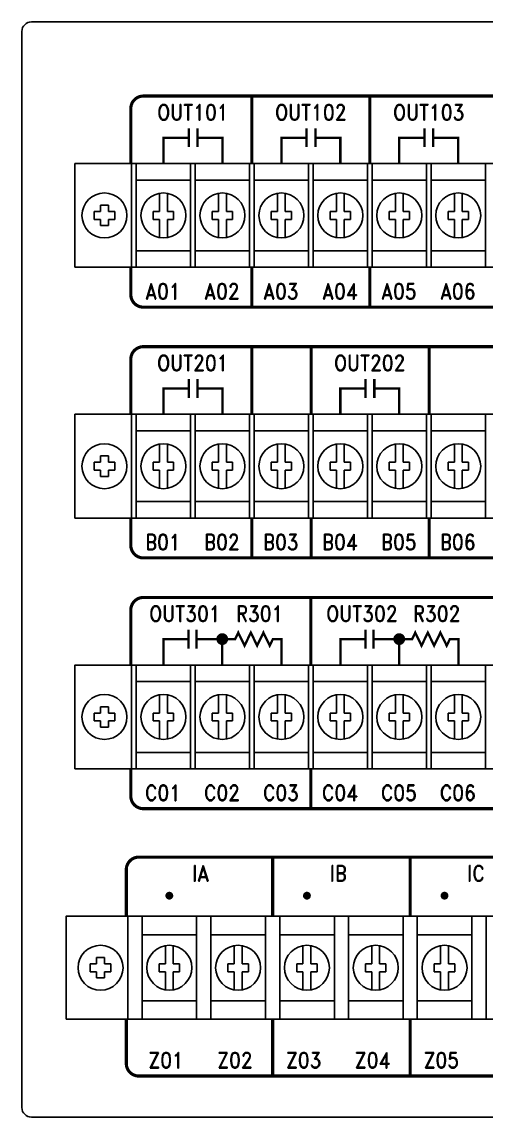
# Model space of a CAD drawing. Extents: x 3.1 to 20.4, y 4.9 to 12.2.
# Drawn here: x 3.13 to 6.08, y 5.27 to 12.23 of the extents above; entities that cross this region are included whole.
import ezdxf
from ezdxf.enums import TextEntityAlignment as Align

# ---------------------------------------------------------------- set-up
doc = ezdxf.new("R2010")
doc.units = 0
doc.header["$MEASUREMENT"] = 0
doc.layers.get('0').update_dxf_attribs({"linetype": 'CONTINUOUS'})
doc.styles.add('ROMAND', font='ROMAND', dxfattribs={"width": 0.875})

msp = doc.modelspace()

# ---------------------------------------------------------------- linework, layer by layer
for p, q in [((20.315, 12.233), (3.185, 12.233)), ((3.125, 12.173), (3.125, 5.327)), ((3.8225, 10.672), (3.8225, 11.332)), ((3.8525, 10.672), (3.8525, 11.332)), ((4.1975, 10.672), (4.1975, 11.332)), ((4.2275, 10.672), (4.2275, 11.332)), ((4.5725, 10.672), (4.5725, 11.332)), ((4.6025, 10.672), (4.6025, 11.332)), ((4.9475, 10.672), (4.9475, 11.332)), ((4.9775, 10.672), (4.9775, 11.332)), ((5.3225, 10.672), (5.3225, 11.332)), ((5.3525, 10.672), (5.3525, 11.332)), ((5.6975, 10.672), (5.6975, 11.332)), ((5.7275, 10.672), (5.7275, 11.332)), ((6.0725, 10.672), (6.0725, 11.332)), ((3.8525, 11.227), (4.1975, 11.227)), ((4.2275, 11.227), (4.5725, 11.227)), ((4.6025, 11.227), (4.9475, 11.227)), ((4.9775, 11.227), (5.3225, 11.227)), ((5.3525, 11.227), (5.6975, 11.227)), ((5.7275, 11.227), (6.0725, 11.227)), ((3.8525, 10.777), (4.1975, 10.777)), ((4.2275, 10.777), (4.5725, 10.777)), ((4.6025, 10.777), (4.9475, 10.777)), ((4.9775, 10.777), (5.3225, 10.777)), ((5.3525, 10.777), (5.6975, 10.777)), ((5.7275, 10.777), (6.0725, 10.777)), ((3.8225, 9.077), (3.8225, 9.737)), ((3.8525, 9.077), (3.8525, 9.737)), ((4.1975, 9.077), (4.1975, 9.737)), ((4.2275, 9.077), (4.2275, 9.737)), ((4.5725, 9.077), (4.5725, 9.737)), ((4.6025, 9.077), (4.6025, 9.737)), ((4.9475, 9.077), (4.9475, 9.737)), ((4.9775, 9.077), (4.9775, 9.737)), ((5.3225, 9.077), (5.3225, 9.737)), ((5.3525, 9.077), (5.3525, 9.737)), ((5.6975, 9.077), (5.6975, 9.737)), ((5.7275, 9.077), (5.7275, 9.737)), ((6.0725, 9.077), (6.0725, 9.737)), ((3.8525, 9.632), (4.1975, 9.632)), ((4.2275, 9.632), (4.5725, 9.632)), ((4.6025, 9.632), (4.9475, 9.632)), ((4.9775, 9.632), (5.3225, 9.632)), ((5.3525, 9.632), (5.6975, 9.632)), ((5.7275, 9.632), (6.0725, 9.632)), ((3.8525, 9.182), (4.1975, 9.182)), ((4.2275, 9.182), (4.5725, 9.182)), ((4.6025, 9.182), (4.9475, 9.182)), ((4.9775, 9.182), (5.3225, 9.182)), ((5.3525, 9.182), (5.6975, 9.182)), ((5.7275, 9.182), (6.0725, 9.182)), ((3.8225, 7.482), (3.8225, 8.142)), ((3.8525, 7.482), (3.8525, 8.142)), ((4.1975, 7.482), (4.1975, 8.142)), ((4.2275, 7.482), (4.2275, 8.142)), ((4.5725, 7.482), (4.5725, 8.142)), ((4.6025, 7.482), (4.6025, 8.142)), ((4.9475, 7.482), (4.9475, 8.142)), ((4.9775, 7.482), (4.9775, 8.142)), ((5.3225, 7.482), (5.3225, 8.142)), ((5.3525, 7.482), (5.3525, 8.142)), ((5.6975, 7.482), (5.6975, 8.142)), ((5.7275, 7.482), (5.7275, 8.142)), ((6.0725, 7.482), (6.0725, 8.142)), ((3.8525, 8.037), (4.1975, 8.037)), ((4.2275, 8.037), (4.5725, 8.037)), ((4.6025, 8.037), (4.9475, 8.037)), ((4.9775, 8.037), (5.3225, 8.037)), ((5.3525, 8.037), (5.6975, 8.037)), ((5.7275, 8.037), (6.0725, 8.037)), ((3.8525, 7.587), (4.1975, 7.587)), ((4.2275, 7.587), (4.5725, 7.587)), ((4.6025, 7.587), (4.9475, 7.587)), ((4.9775, 7.587), (5.3225, 7.587)), ((5.3525, 7.587), (5.6975, 7.587)), ((5.7275, 7.587), (6.0725, 7.587)), ((3.8918, 6.427), (4.2368, 6.427)), ((4.3288, 6.427), (4.6738, 6.427)), ((4.7663, 6.427), (5.1113, 6.427)), ((5.2038, 6.427), (5.5488, 6.427)), ((5.6413, 6.427), (5.9863, 6.427)), ((3.8918, 6.007), (4.2368, 6.007)), ((4.3288, 6.007), (4.6738, 6.007)), ((4.7663, 6.007), (5.1113, 6.007)), ((5.2038, 6.007), (5.5488, 6.007)), ((5.6413, 6.007), (5.9863, 6.007)), ((20.315, 5.267), (3.185, 5.267))]:
    msp.add_line(p, q)
at = {"linetype": 'CONTINUOUS'}
for p, q in [((4, 11.1428), (4, 11.027)), ((4.05, 11.1428), (4.05, 11.027)), ((4.375, 11.1428), (4.375, 11.027)), ((4.425, 11.1428), (4.425, 11.027)), ((4.75, 11.1428), (4.75, 11.027)), ((4.8, 11.1428), (4.8, 11.027)), ((5.125, 11.1428), (5.125, 11.027)), ((5.175, 11.1428), (5.175, 11.027)), ((5.5, 11.1428), (5.5, 11.027)), ((5.55, 11.1428), (5.55, 11.027)), ((5.875, 11.1428), (5.875, 11.027)), ((5.925, 11.1428), (5.925, 11.027)), ((3.585, 10.977), (3.585, 11.027)), ((3.585, 11.027), (3.625, 11.027)), ((3.625, 11.067), (3.625, 11.027)), ((3.625, 11.067), (3.675, 11.067)), ((3.675, 11.067), (3.675, 11.027)), ((3.675, 11.027), (3.715, 11.027)), ((3.715, 10.977), (3.715, 11.027)), ((3.96, 10.977), (3.96, 11.027)), ((3.96, 11.027), (4, 11.027)), ((4.05, 11.027), (4.09, 11.027)), ((4.09, 10.977), (4.09, 11.027)), ((4.335, 10.977), (4.335, 11.027)), ((4.335, 11.027), (4.375, 11.027)), ((4.425, 11.027), (4.465, 11.027)), ((4.465, 10.977), (4.465, 11.027)), ((4.71, 10.977), (4.71, 11.027)), ((4.71, 11.027), (4.75, 11.027)), ((4.8, 11.027), (4.84, 11.027)), ((4.84, 10.977), (4.84, 11.027)), ((5.085, 11.027), (5.125, 11.027)), ((5.085, 10.977), (5.085, 11.027)), ((5.175, 11.027), (5.215, 11.027)), ((5.215, 10.977), (5.215, 11.027)), ((5.46, 10.977), (5.46, 11.027)), ((5.46, 11.027), (5.5, 11.027)), ((5.55, 11.027), (5.59, 11.027)), ((5.59, 10.977), (5.59, 11.027)), ((5.835, 10.977), (5.835, 11.027)), ((5.835, 11.027), (5.875, 11.027)), ((5.925, 11.027), (5.965, 11.027)), ((5.965, 10.977), (5.965, 11.027)), ((3.585, 10.977), (3.625, 10.977)), ((3.625, 10.977), (3.625, 10.937)), ((3.625, 10.937), (3.675, 10.937)), ((3.675, 10.977), (3.715, 10.977)), ((3.675, 10.977), (3.675, 10.937)), ((3.96, 10.977), (4, 10.977)), ((4, 10.977), (4, 10.8612)), ((4.05, 10.977), (4.05, 10.8612)), ((4.05, 10.977), (4.09, 10.977)), ((4.335, 10.977), (4.375, 10.977)), ((4.375, 10.977), (4.375, 10.8612)), ((4.425, 10.977), (4.425, 10.8612)), ((4.425, 10.977), (4.465, 10.977)), ((4.71, 10.977), (4.75, 10.977)), ((4.75, 10.977), (4.75, 10.8612)), ((4.8, 10.977), (4.8, 10.8612)), ((4.8, 10.977), (4.84, 10.977)), ((5.085, 10.977), (5.125, 10.977)), ((5.125, 10.977), (5.125, 10.8612)), ((5.175, 10.977), (5.175, 10.8612)), ((5.175, 10.977), (5.215, 10.977)), ((5.46, 10.977), (5.5, 10.977)), ((5.5, 10.977), (5.5, 10.8612)), ((5.55, 10.977), (5.55, 10.8612)), ((5.55, 10.977), (5.59, 10.977)), ((5.835, 10.977), (5.875, 10.977)), ((5.875, 10.977), (5.875, 10.8612)), ((5.925, 10.977), (5.925, 10.8612)), ((5.925, 10.977), (5.965, 10.977)), ((4, 9.5478), (4, 9.432)), ((4.05, 9.5478), (4.05, 9.432)), ((4.375, 9.5478), (4.375, 9.432)), ((4.425, 9.5478), (4.425, 9.432)), ((4.75, 9.5478), (4.75, 9.432)), ((4.8, 9.5478), (4.8, 9.432)), ((5.125, 9.5478), (5.125, 9.432)), ((5.175, 9.5478), (5.175, 9.432)), ((5.5, 9.5478), (5.5, 9.432)), ((5.55, 9.5478), (5.55, 9.432)), ((5.875, 9.5478), (5.875, 9.432)), ((5.925, 9.5478), (5.925, 9.432)), ((3.585, 9.382), (3.585, 9.432)), ((3.585, 9.432), (3.625, 9.432)), ((3.625, 9.472), (3.625, 9.432)), ((3.625, 9.472), (3.675, 9.472)), ((3.675, 9.472), (3.675, 9.432)), ((3.675, 9.432), (3.715, 9.432)), ((3.715, 9.382), (3.715, 9.432)), ((3.96, 9.382), (3.96, 9.432)), ((3.96, 9.432), (4, 9.432)), ((4.05, 9.432), (4.09, 9.432)), ((4.09, 9.382), (4.09, 9.432)), ((4.335, 9.382), (4.335, 9.432)), ((4.335, 9.432), (4.375, 9.432)), ((4.425, 9.432), (4.465, 9.432)), ((4.465, 9.382), (4.465, 9.432)), ((4.71, 9.382), (4.71, 9.432)), ((4.71, 9.432), (4.75, 9.432)), ((4.8, 9.432), (4.84, 9.432)), ((4.84, 9.382), (4.84, 9.432)), ((5.085, 9.382), (5.085, 9.432)), ((5.085, 9.432), (5.125, 9.432)), ((5.175, 9.432), (5.215, 9.432)), ((5.215, 9.382), (5.215, 9.432)), ((5.46, 9.382), (5.46, 9.432)), ((5.46, 9.432), (5.5, 9.432)), ((5.55, 9.432), (5.59, 9.432)), ((5.59, 9.382), (5.59, 9.432)), ((5.835, 9.432), (5.875, 9.432)), ((5.835, 9.382), (5.835, 9.432)), ((5.925, 9.432), (5.965, 9.432)), ((5.965, 9.382), (5.965, 9.432)), ((3.585, 9.382), (3.625, 9.382)), ((3.625, 9.382), (3.625, 9.342)), ((3.625, 9.342), (3.675, 9.342)), ((3.675, 9.382), (3.715, 9.382)), ((3.675, 9.382), (3.675, 9.342)), ((3.96, 9.382), (4, 9.382)), ((4, 9.382), (4, 9.2662)), ((4.05, 9.382), (4.05, 9.2662)), ((4.05, 9.382), (4.09, 9.382)), ((4.335, 9.382), (4.375, 9.382)), ((4.375, 9.382), (4.375, 9.2662)), ((4.425, 9.382), (4.425, 9.2662)), ((4.425, 9.382), (4.465, 9.382)), ((4.71, 9.382), (4.75, 9.382)), ((4.75, 9.382), (4.75, 9.2662)), ((4.8, 9.382), (4.8, 9.2662)), ((4.8, 9.382), (4.84, 9.382)), ((5.085, 9.382), (5.125, 9.382)), ((5.125, 9.382), (5.125, 9.2662)), ((5.175, 9.382), (5.175, 9.2662)), ((5.175, 9.382), (5.215, 9.382)), ((5.46, 9.382), (5.5, 9.382)), ((5.5, 9.382), (5.5, 9.2662)), ((5.55, 9.382), (5.55, 9.2662)), ((5.55, 9.382), (5.59, 9.382)), ((5.835, 9.382), (5.875, 9.382)), ((5.875, 9.382), (5.875, 9.2662)), ((5.925, 9.382), (5.925, 9.2662)), ((5.925, 9.382), (5.965, 9.382)), ((4, 7.9528), (4, 7.837)), ((4.05, 7.9528), (4.05, 7.837)), ((4.375, 7.9528), (4.375, 7.837)), ((4.425, 7.9528), (4.425, 7.837)), ((4.75, 7.9528), (4.75, 7.837)), ((4.8, 7.9528), (4.8, 7.837)), ((5.125, 7.9528), (5.125, 7.837)), ((5.175, 7.9528), (5.175, 7.837)), ((5.5, 7.9528), (5.5, 7.837)), ((5.55, 7.9528), (5.55, 7.837)), ((5.875, 7.9528), (5.875, 7.837)), ((5.925, 7.9528), (5.925, 7.837)), ((3.625, 7.877), (3.675, 7.877)), ((3.625, 7.877), (3.625, 7.837)), ((3.675, 7.877), (3.675, 7.837)), ((3.585, 7.837), (3.625, 7.837)), ((3.585, 7.787), (3.585, 7.837)), ((3.675, 7.837), (3.715, 7.837)), ((3.715, 7.787), (3.715, 7.837)), ((3.96, 7.837), (4, 7.837)), ((3.96, 7.787), (3.96, 7.837)), ((4.05, 7.837), (4.09, 7.837)), ((4.09, 7.787), (4.09, 7.837)), ((4.335, 7.837), (4.375, 7.837)), ((4.335, 7.787), (4.335, 7.837)), ((4.425, 7.837), (4.465, 7.837)), ((4.465, 7.787), (4.465, 7.837)), ((4.71, 7.837), (4.75, 7.837)), ((4.71, 7.787), (4.71, 7.837)), ((4.8, 7.837), (4.84, 7.837)), ((4.84, 7.787), (4.84, 7.837)), ((5.085, 7.837), (5.125, 7.837)), ((5.085, 7.787), (5.085, 7.837)), ((5.175, 7.837), (5.215, 7.837)), ((5.215, 7.787), (5.215, 7.837)), ((5.46, 7.837), (5.5, 7.837)), ((5.46, 7.787), (5.46, 7.837)), ((5.55, 7.837), (5.59, 7.837)), ((5.59, 7.787), (5.59, 7.837)), ((5.835, 7.837), (5.875, 7.837)), ((5.835, 7.787), (5.835, 7.837)), ((5.925, 7.837), (5.965, 7.837)), ((5.965, 7.787), (5.965, 7.837)), ((3.585, 7.787), (3.625, 7.787)), ((3.625, 7.787), (3.625, 7.747)), ((3.625, 7.747), (3.675, 7.747)), ((3.675, 7.787), (3.675, 7.747)), ((3.675, 7.787), (3.715, 7.787)), ((3.96, 7.787), (4, 7.787)), ((4, 7.787), (4, 7.6712)), ((4.05, 7.787), (4.05, 7.6712)), ((4.05, 7.787), (4.09, 7.787)), ((4.335, 7.787), (4.375, 7.787)), ((4.375, 7.787), (4.375, 7.6712)), ((4.425, 7.787), (4.425, 7.6712)), ((4.425, 7.787), (4.465, 7.787)), ((4.71, 7.787), (4.75, 7.787)), ((4.75, 7.787), (4.75, 7.6712)), ((4.8, 7.787), (4.8, 7.6712)), ((4.8, 7.787), (4.84, 7.787)), ((5.085, 7.787), (5.125, 7.787)), ((5.125, 7.787), (5.125, 7.6712)), ((5.175, 7.787), (5.175, 7.6712)), ((5.175, 7.787), (5.215, 7.787)), ((5.46, 7.787), (5.5, 7.787)), ((5.5, 7.787), (5.5, 7.6712)), ((5.55, 7.787), (5.55, 7.6712)), ((5.55, 7.787), (5.59, 7.787)), ((5.835, 7.787), (5.875, 7.787)), ((5.875, 7.787), (5.875, 7.6712)), ((5.925, 7.787), (5.925, 7.6712)), ((5.925, 7.787), (5.965, 7.787)), ((3.7993, 6.545), (3.7993, 5.889)), ((3.8893, 6.545), (3.8893, 5.889)), ((4.2363, 6.545), (4.2363, 5.889)), ((4.3263, 6.545), (4.3263, 5.889)), ((4.6743, 6.545), (4.6743, 5.889)), ((4.7643, 6.545), (4.7643, 5.889)), ((5.1118, 6.545), (5.1118, 5.889)), ((5.2018, 6.545), (5.2018, 5.889)), ((5.5493, 6.545), (5.5493, 5.889)), ((5.6393, 6.545), (5.6393, 5.889)), ((5.9868, 6.545), (5.9868, 5.889)), ((6.0768, 6.545), (6.0768, 5.889)), ((4.0375, 6.3578), (4.0375, 6.242)), ((4.0875, 6.3578), (4.0875, 6.242)), ((4.475, 6.3578), (4.475, 6.242)), ((4.525, 6.3578), (4.525, 6.242)), ((4.9125, 6.3578), (4.9125, 6.242)), ((4.9625, 6.3578), (4.9625, 6.242)), ((5.35, 6.3578), (5.35, 6.242)), ((5.4, 6.3578), (5.4, 6.242)), ((5.7875, 6.3578), (5.7875, 6.242)), ((5.8375, 6.3578), (5.8375, 6.242)), ((3.6, 6.282), (3.6, 6.242)), ((3.6, 6.282), (3.65, 6.282)), ((3.65, 6.282), (3.65, 6.242)), ((3.56, 6.192), (3.56, 6.242)), ((3.56, 6.242), (3.6, 6.242)), ((3.65, 6.242), (3.69, 6.242)), ((3.69, 6.192), (3.69, 6.242)), ((3.9975, 6.242), (4.0375, 6.242)), ((3.9975, 6.192), (3.9975, 6.242)), ((4.0875, 6.242), (4.1275, 6.242)), ((4.1275, 6.192), (4.1275, 6.242)), ((4.435, 6.192), (4.435, 6.242)), ((4.435, 6.242), (4.475, 6.242)), ((4.525, 6.242), (4.565, 6.242)), ((4.565, 6.192), (4.565, 6.242)), ((4.8725, 6.242), (4.9125, 6.242)), ((4.8725, 6.192), (4.8725, 6.242)), ((4.9625, 6.242), (5.0025, 6.242)), ((5.0025, 6.192), (5.0025, 6.242)), ((5.31, 6.242), (5.35, 6.242)), ((5.31, 6.192), (5.31, 6.242)), ((5.4, 6.242), (5.44, 6.242)), ((5.44, 6.192), (5.44, 6.242)), ((5.7475, 6.242), (5.7875, 6.242)), ((5.7475, 6.192), (5.7475, 6.242)), ((5.8375, 6.242), (5.8775, 6.242)), ((5.8775, 6.192), (5.8775, 6.242)), ((3.56, 6.192), (3.6, 6.192)), ((3.6, 6.192), (3.6, 6.152)), ((3.6, 6.152), (3.65, 6.152)), ((3.65, 6.192), (3.69, 6.192)), ((3.65, 6.192), (3.65, 6.152)), ((3.9975, 6.192), (4.0375, 6.192)), ((4.0375, 6.192), (4.0375, 6.0762)), ((4.0875, 6.192), (4.1275, 6.192)), ((4.0875, 6.192), (4.0875, 6.0762)), ((4.435, 6.192), (4.475, 6.192)), ((4.475, 6.192), (4.475, 6.0762)), ((4.525, 6.192), (4.565, 6.192)), ((4.525, 6.192), (4.525, 6.0762)), ((4.8725, 6.192), (4.9125, 6.192)), ((4.9125, 6.192), (4.9125, 6.0762)), ((4.9625, 6.192), (4.9625, 6.0762)), ((4.9625, 6.192), (5.0025, 6.192)), ((5.31, 6.192), (5.35, 6.192)), ((5.35, 6.192), (5.35, 6.0762)), ((5.4, 6.192), (5.4, 6.0762)), ((5.4, 6.192), (5.44, 6.192)), ((5.7475, 6.192), (5.7875, 6.192)), ((5.7875, 6.192), (5.7875, 6.0762)), ((5.8375, 6.192), (5.8375, 6.0762)), ((5.8375, 6.192), (5.8775, 6.192))]:
    msp.add_line(p, q, dxfattribs=at)
at = {"const_width": 0.02}
for points in [[(14.3575, 11.332), (14.3575, 11.6815, 0.414214), (14.2775, 11.7615), (3.8975, 11.7615, 0.414214), (3.8175, 11.6815), (3.8175, 11.332)], [(3.8175, 10.672), (3.8175, 10.4987, 0.414214), (3.8975, 10.4187), (14.2775, 10.4187, 0.414214), (14.3575, 10.4987), (14.3575, 10.672)], [(9.8575, 9.737), (9.8575, 10.0873, 0.414214), (9.7775, 10.1673), (3.8975, 10.1673, 0.414214), (3.8175, 10.0873), (3.8175, 9.737)], [(3.8175, 9.077), (3.8175, 8.9037, 0.414214), (3.8975, 8.8237), (9.7775, 8.8237, 0.414214), (9.8575, 8.9037), (9.8575, 9.077)], [(12.8575, 8.142), (12.8575, 8.4923, 0.414214), (12.7775, 8.5723), (3.8975, 8.5723, 0.414214), (3.8175, 8.4923), (3.8175, 8.142)], [(3.8175, 7.482), (3.8175, 7.3087, 0.414214), (3.8975, 7.2287), (12.7775, 7.2287, 0.414214), (12.8575, 7.3087), (12.8575, 7.482)]]:
    msp.add_lwpolyline(points, format="xyb", dxfattribs=at)
for points, const_width in [([(4.5875, 11.332), (4.5875, 11.7615)], 0.02), ([(5.3375, 11.332), (5.3375, 11.7615)], 0.02), ([(4.1857, 11.5564), (4.1857, 11.4364)], 0.015), ([(4.2412, 11.5564), (4.2412, 11.4364)], 0.015), ([(4.9357, 11.5564), (4.9357, 11.4364)], 0.015), ([(4.9912, 11.5564), (4.9912, 11.4364)], 0.015), ([(5.6857, 11.5564), (5.6857, 11.4364)], 0.015), ([(5.7412, 11.5564), (5.7412, 11.4364)], 0.015), ([(4.025, 11.332), (4.025, 11.4964), (4.1857, 11.4964)], 0.015), ([(4.2412, 11.4964), (4.4, 11.4964), (4.4, 11.332)], 0.015), ([(4.775, 11.332), (4.775, 11.4964), (4.9357, 11.4964)], 0.015), ([(4.9912, 11.4964), (5.15, 11.4964), (5.15, 11.332)], 0.015), ([(5.525, 11.332), (5.525, 11.4964), (5.6857, 11.4964)], 0.015), ([(5.7412, 11.4964), (5.9, 11.4964), (5.9, 11.332)], 0.015), ([(4.5875, 10.4187), (4.5875, 10.672)], 0.02), ([(5.3375, 10.4187), (5.3375, 10.672)], 0.02), ([(4.5875, 9.737), (4.5875, 10.1673)], 0.02), ([(4.965, 9.737), (4.965, 10.1673)], 0.02), ([(5.715, 9.737), (5.715, 10.1673)], 0.02), ([(4.1857, 9.9614), (4.1857, 9.8414)], 0.015), ([(4.2412, 9.9614), (4.2412, 9.8414)], 0.015), ([(5.3107, 9.9614), (5.3107, 9.8414)], 0.015), ([(5.3662, 9.9614), (5.3662, 9.8414)], 0.015), ([(4.025, 9.737), (4.025, 9.9014), (4.1857, 9.9014)], 0.015), ([(4.2412, 9.9014), (4.4, 9.9014), (4.4, 9.737)], 0.015), ([(5.15, 9.737), (5.15, 9.9014), (5.3107, 9.9014)], 0.015), ([(5.3662, 9.9014), (5.525, 9.9014), (5.525, 9.737)], 0.015), ([(4.5875, 8.8237), (4.5875, 9.077)], 0.02), ([(4.965, 8.8237), (4.965, 9.077)], 0.02), ([(5.715, 8.8237), (5.715, 9.077)], 0.02), ([(4.9625, 8.142), (4.9625, 8.5723)], 0.02), ([(4.1852, 8.3672), (4.1852, 8.2472)], 0.015), ([(4.2352, 8.3672), (4.2352, 8.2472)], 0.015), ([(4.2352, 8.3072), (4.4808, 8.3072), (4.5008, 8.3484), (4.5408, 8.2659), (4.5808, 8.3484), (4.6208, 8.2659), (4.6608, 8.3484), (4.7008, 8.2659), (4.7208, 8.3072), (4.775, 8.3072), (4.775, 8.142)], 0.015), ([(5.3107, 8.3672), (5.3107, 8.2472)], 0.015), ([(5.3607, 8.3672), (5.3607, 8.2472)], 0.015), ([(5.3607, 8.3072), (5.6063, 8.3072), (5.6263, 8.3484), (5.6663, 8.2659), (5.7063, 8.3484), (5.7463, 8.2659), (5.7863, 8.3484), (5.8263, 8.2659), (5.8463, 8.3072), (5.9005, 8.3072), (5.9005, 8.142)], 0.015), ([(4.025, 8.142), (4.025, 8.3072), (4.1852, 8.3072)], 0.015), ([(4.399, 8.3072), (4.399, 8.142)], 0.015), ([(5.1505, 8.142), (5.1505, 8.3072), (5.3107, 8.3072)], 0.015), ([(5.5245, 8.3072), (5.5245, 8.142)], 0.015), ([(4.9625, 7.2287), (4.9625, 7.482)], 0.02), ([(4.7193, 6.9207), (4.7193, 6.545)], 0.02), ([(5.5943, 6.9207), (5.5943, 6.545)], 0.02), ([(4.7193, 5.889), (4.7193, 5.5281)], 0.02), ([(5.5943, 5.889), (5.5943, 5.5281)], 0.02)]:
    msp.add_lwpolyline(points, dxfattribs=dict(const_width=const_width))
for points in [[(3.462, 10.672), (14.712, 10.672), (14.712, 11.332), (3.462, 11.332)], [(3.462, 9.077), (10.212, 9.077), (10.212, 9.737), (3.462, 9.737)], [(3.462, 7.482), (13.212, 7.482), (13.212, 8.142), (3.462, 8.142)], [(3.4063, 5.889), (15.6562, 5.889), (15.6562, 6.545), (3.4063, 6.545)]]:
    msp.add_lwpolyline(points, close=True)
for points, const_width in [([(4.3802, 8.3072, 1), (4.4177, 8.3072, 1)], 0.0375), ([(5.5057, 8.3072, 1), (5.5432, 8.3072, 1)], 0.0375), ([(4.05, 6.6753, 1), (4.075, 6.6753, 1)], 0.025), ([(4.925, 6.6753, 1), (4.95, 6.6753, 1)], 0.025), ([(5.8, 6.6753, 1), (5.825, 6.6753, 1)], 0.025)]:
    msp.add_lwpolyline(points, format="xyb", close=True, dxfattribs=dict(const_width=const_width))
at = {"linetype": 'CONTINUOUS', "const_width": 0.02}
for points in [[(3.7888, 6.545), (3.7888, 6.8407, -0.414214), (3.8688, 6.9207), (15.1937, 6.9207, -0.414214), (15.2738, 6.8407), (15.2738, 6.545)], [(15.2738, 5.889), (15.2738, 5.6081, -0.414214), (15.1937, 5.5281), (3.8688, 5.5281, -0.414214), (3.7888, 5.6081), (3.7888, 5.889)]]:
    msp.add_lwpolyline(points, format="xyb", dxfattribs=at)
for centre in [(3.65, 11.002), (4.025, 11.002), (4.4, 11.002), (4.775, 11.002), (5.15, 11.002), (5.525, 11.002), (5.9, 11.002), (3.65, 9.407), (4.025, 9.407), (4.4, 9.407), (4.775, 9.407), (5.15, 9.407), (5.525, 9.407), (5.9, 9.407), (3.65, 7.812), (4.025, 7.812), (4.4, 7.812), (4.775, 7.812), (5.15, 7.812), (5.525, 7.812), (5.9, 7.812), (3.625, 6.217), (4.0625, 6.217), (4.5, 6.217), (4.9375, 6.217), (5.375, 6.217), (5.8125, 6.217)]:
    msp.add_circle(centre, 0.143)
for centre, start, end in [((3.185, 12.173), 90, 180), ((3.185, 5.327), 180, 270)]:
    msp.add_arc(centre, 0.06, start, end)

# ---------------------------------------------------------------- texts
at = {"style": 'ROMAND', "width": 0.875}
for s, p in [('OUT101', (4.2125, 11.608)), ('OUT102', (4.9625, 11.608)), ('OUT103', (5.7125, 11.608)), ('A01', (4.0224, 10.4694)), ('A02', (4.3974, 10.4694)), ('A03', (4.7724, 10.4694)), ('A04', (5.1474, 10.4694)), ('A05', (5.5224, 10.4694)), ('A06', (5.8974, 10.4694)), ('B01', (4.0224, 8.8744)), ('B02', (4.3974, 8.8744)), ('B03', (4.7724, 8.8744)), ('B04', (5.1474, 8.8744)), ('B05', (5.5224, 8.8744)), ('B06', (5.8974, 8.8744)), ('C01', (4.0224, 7.2794)), ('C02', (4.3974, 7.2794)), ('C03', (4.7724, 7.2794)), ('C04', (5.1474, 7.2794)), ('C05', (5.5224, 7.2794)), ('C06', (5.8974, 7.2794)), ('IA', (4.2618, 6.7674)), ('IB', (5.1368, 6.7674)), ('IC', (6.0118, 6.7674))]:
    msp.add_text(s, height=0.1, dxfattribs=at).set_placement(p, align=Align.CENTER)
at = {"linetype": 'CONTINUOUS', "style": 'ROMAND', "width": 0.875}
for s, p in [('OUT201', (4.212, 10.014)), ('OUT202', (5.337, 10.014)), ('OUT301', (4.162, 8.419)), ('R301', (4.638, 8.419)), ('OUT302', (5.2875, 8.419)), ('R302', (5.7635, 8.419))]:
    msp.add_text(s, height=0.1, dxfattribs=at).set_placement(p, align=Align.CENTER)
at = {"style": 'ROMAND', "width": 0.875}
for s, p in [('Z01', (4.0425, 5.6289)), ('Z02', (4.48, 5.6289)), ('Z03', (4.9175, 5.6289)), ('Z04', (5.355, 5.6289)), ('Z05', (5.7925, 5.6289))]:
    msp.add_text(s, height=0.1, dxfattribs=at).set_placement(p, align=Align.MIDDLE)

doc.saveas('drawing.dxf')
